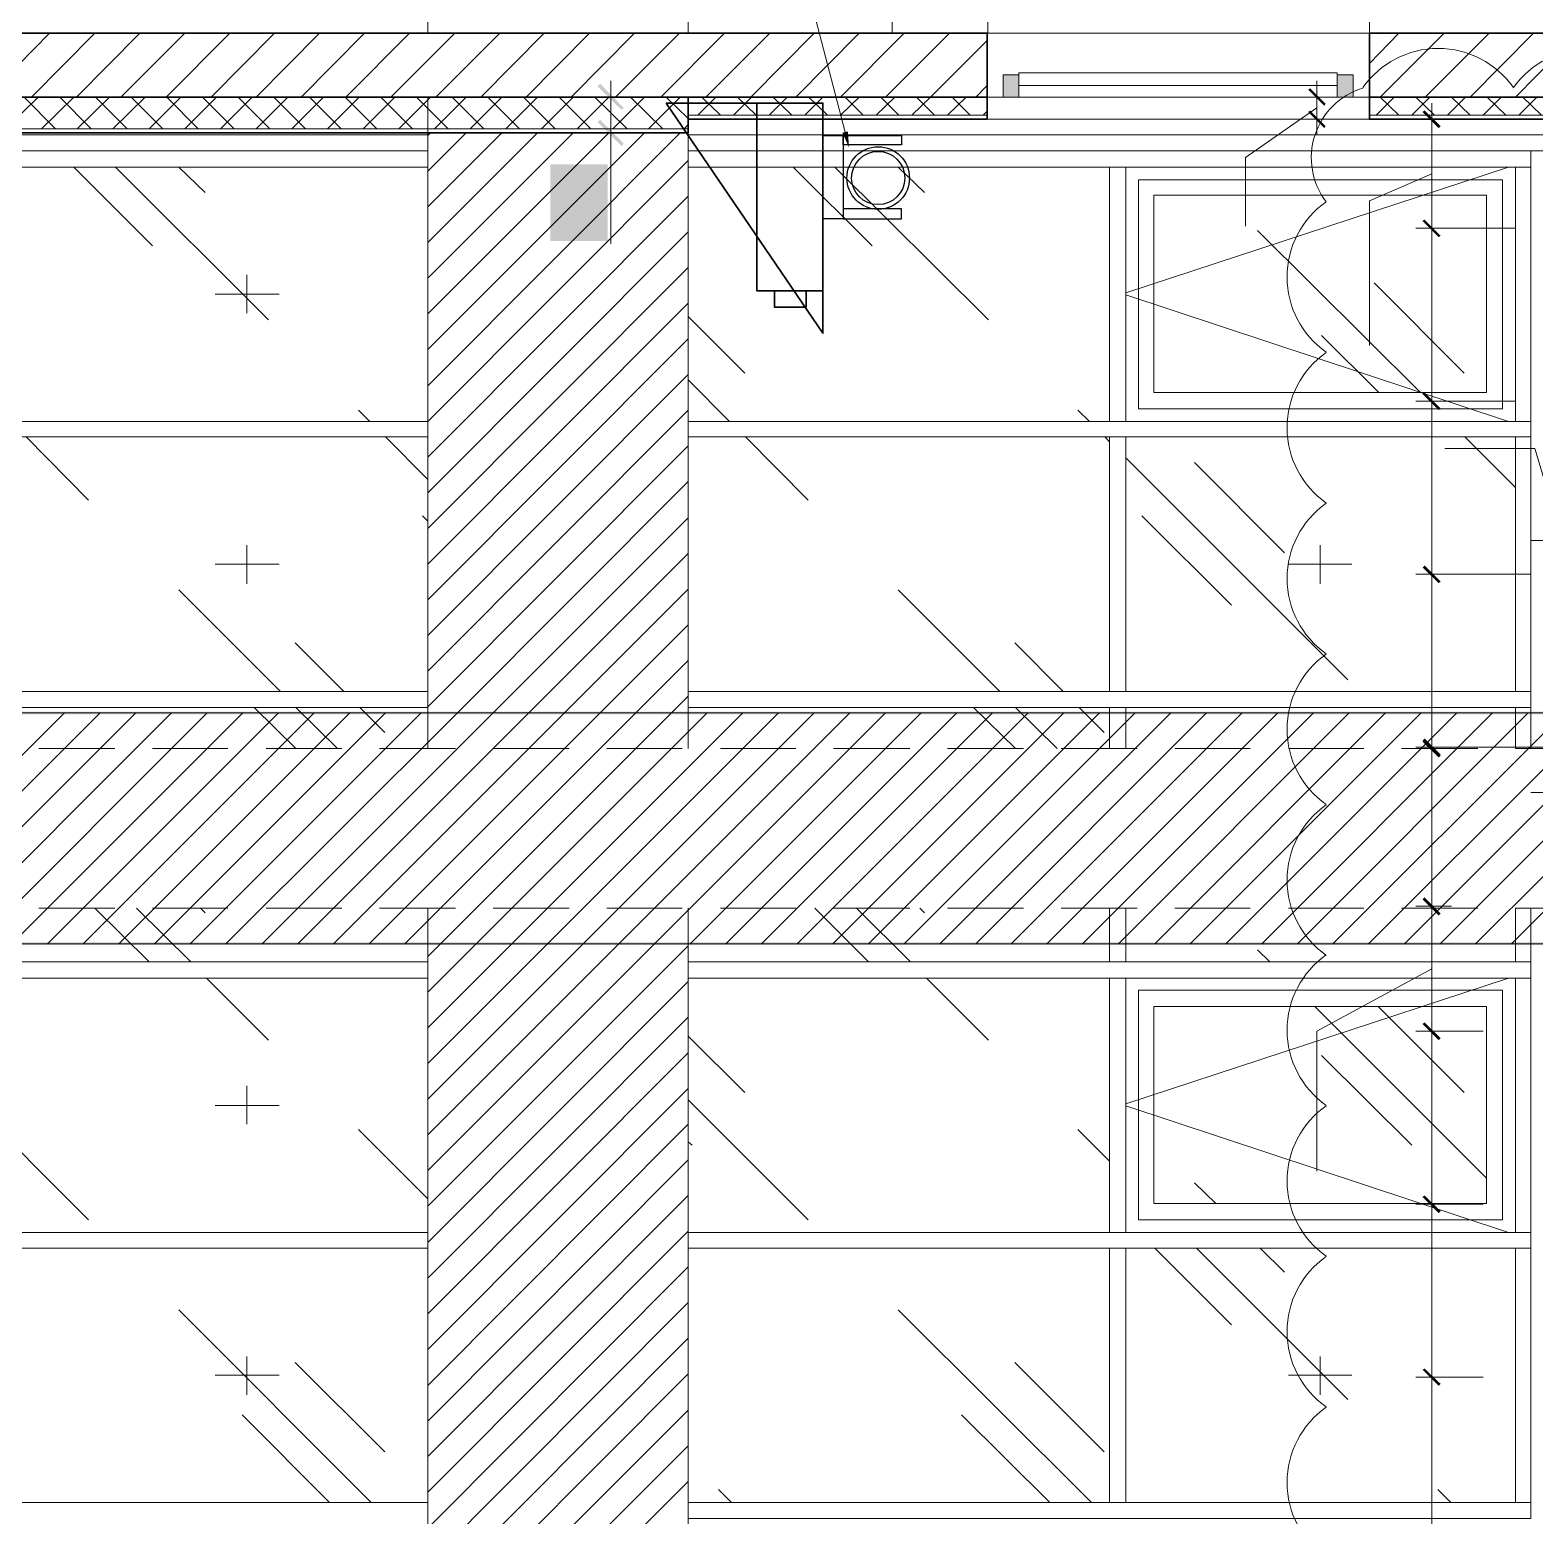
# Model space of a CAD drawing. Header units: millimetres. Extents: x -356862 to 418287, y 0 to 839748.
# Drawn here: x 32.239 to 35.966, y 11.645 to 15.324 of the extents above; entities that cross this region are included whole.
import ezdxf

# ---------------------------------------------------------------- set-up
doc = ezdxf.new("R2010")
doc.units = ezdxf.units.MM
doc.layers.add('PDF _Геометрия', color=7, linetype='Continuous', true_color=0xbababa)
doc.layers.add('PDF _Сплошная заливка', color=7, linetype='Continuous', true_color=0xf50000)

msp = doc.modelspace()

# ---------------------------------------------------------------- linework, layer by layer
at = {"layer": 'PDF _Геометрия', "color": 251, "lineweight": 20, "true_color": 0x545454}
msp.add_lwpolyline([(34.2577, 15.0718), (34.1261, 15.5785), (34.1261, 15.6968), (34.1261, 17.3984)], dxfattribs=at)
at = {"layer": 'PDF _Геометрия', "color": 7, "lineweight": 5}
for points in [[(33.2244, 17.3251), (33.2244, 15.3168)], [(33.8694, 15.3168), (33.8694, 17.3251)], [(33.2244, 15.1585), (33.2244, 13.5452)], [(33.8694, 13.5452), (33.8694, 15.1585)], [(33.8694, 15.0652), (35.996, 15.0652), (35.996, 15.1585)], [(34.6494, 15.1585), (34.6094, 15.1585)], [(35.556, 15.1585), (35.516, 15.1585)], [(30.5629, 15.0652), (33.2244, 15.0652)], [(33.2244, 13.1503), (33.2244, 9.8437)], [(33.8694, 9.8437), (33.8694, 13.1503)]]:
    msp.add_lwpolyline(points, dxfattribs=at)
at = {"layer": 'PDF _Геометрия', "color": 7, "lineweight": 9}
for points in [[(34.3744, 15.3168), (34.6111, 15.3168), (34.6111, 15.5135), (34.3744, 15.5135)], [(34.6111, 15.3552), (34.6111, 15.3168), (35.556, 15.3168), (35.556, 15.3552)]]:
    msp.add_lwpolyline(points, close=True, dxfattribs=at)
at = {"layer": 'PDF _Геометрия', "color": 8, "lineweight": 30, "true_color": 0x767676}
for points in [[(30.1062, 15.1585), (34.6094, 15.1585), (34.6094, 15.3168), (30.1062, 15.3168)], [(36.531, 15.3168), (35.556, 15.3168), (35.556, 15.1585), (36.6576, 15.1585)]]:
    msp.add_lwpolyline(points, dxfattribs=at)
at = {"layer": 'PDF _Геометрия', "lineweight": 5}
for points in [[(32.2878, 15.3168), (32.1312, 15.1585)], [(32.3995, 15.3168), (32.2428, 15.1585)], [(32.5111, 15.3168), (32.3545, 15.1585)], [(32.6228, 15.3168), (32.4645, 15.1585)], [(32.7345, 15.3168), (32.5761, 15.1585)], [(32.8445, 15.3168), (32.6878, 15.1585)], [(32.9561, 15.3168), (32.7995, 15.1585)], [(33.0678, 15.3168), (32.9111, 15.1585)], [(33.1794, 15.3168), (33.0211, 15.1585)], [(33.2911, 15.3168), (33.1328, 15.1585)], [(33.4028, 15.3168), (33.2444, 15.1585)], [(33.5128, 15.3168), (33.3561, 15.1585)], [(33.6244, 15.3168), (33.4678, 15.1585)], [(33.7361, 15.3168), (33.5794, 15.1585)], [(33.8477, 15.3168), (33.6894, 15.1585)], [(33.9594, 15.3168), (33.8011, 15.1585)], [(34.0711, 15.3168), (33.9127, 15.1585)], [(34.1811, 15.3168), (34.0244, 15.1585)], [(34.2927, 15.3168), (34.1361, 15.1585)], [(34.4044, 15.3168), (34.2461, 15.1585)], [(34.5161, 15.3168), (34.3577, 15.1585)], [(35.6293, 15.3168), (35.556, 15.2418)], [(35.741, 15.3168), (35.5827, 15.1585)], [(35.8527, 15.3168), (35.6943, 15.1585)], [(35.9627, 15.3168), (35.806, 15.1585)], [(36.0743, 15.3168), (35.9177, 15.1585)], [(34.6094, 15.2985), (34.4694, 15.1585)], [(34.6094, 15.1868), (34.5811, 15.1585)]]:
    msp.add_lwpolyline(points, dxfattribs=at)
at = {"layer": 'PDF _Геометрия', "color": 7, "lineweight": 20}
for points in [[(34.6877, 15.2135), (34.6494, 15.2135), (34.6494, 15.1585), (34.6877, 15.1585)], [(35.516, 15.2135), (35.476, 15.2135), (35.476, 15.1585), (35.516, 15.1585)]]:
    msp.add_lwpolyline(points, close=True, dxfattribs=at)
at = {"layer": 'PDF _Геометрия', "color": 7, "lineweight": 5}
msp.add_lwpolyline([(35.476, 15.2185), (34.6877, 15.2185), (34.6877, 15.1868), (35.476, 15.1868)], close=True, dxfattribs=at)
at = {"layer": 'PDF _Геометрия', "color": 7, "lineweight": 18}
for points in [[(33.6778, 15.0302), (33.6778, 15.1985)], [(35.426, 15.1985), (35.426, 15.0652)], [(35.476, 15.1585), (33.6378, 15.1585)], [(35.426, 15.1318), (35.2494, 15.0085), (35.2494, 14.8385)], [(35.516, 15.1585), (35.3877, 15.1585)], [(35.711, 14.7935), (35.711, 15.1435)], [(35.516, 15.1035), (35.3877, 15.1035)], [(35.7593, 15.1035), (35.671, 15.1035)], [(33.7911, 15.0702), (33.6378, 15.0702)], [(33.6778, 14.7952), (33.6778, 15.0702)], [(35.711, 14.9685), (35.556, 14.9019), (35.556, 14.5435)], [(35.711, 14.3652), (35.711, 14.8735)], [(35.9177, 14.8335), (35.671, 14.8335), (35.7593, 14.8335)], [(35.711, 13.9369), (35.711, 14.4452)], [(36.5076, 14.0602), (36.0343, 14.0602), (35.966, 14.2885), (35.7427, 14.2885)], [(35.956, 14.0602), (36.1143, 14.0602)], [(35.711, 13.5086), (35.711, 14.0169)], [(35.711, 13.1153), (35.711, 13.5836)], [(36.3893, 13.5486), (35.671, 13.5486)], [(35.7593, 13.5452), (35.671, 13.5452)], [(35.956, 13.4369), (36.9793, 13.4369)], [(35.711, 12.8069), (35.711, 13.1936)], [(35.711, 13.0003), (35.426, 12.8453), (35.426, 12.4986)], [(35.711, 12.3786), (35.711, 12.8853)], [(35.8377, 12.8453), (35.671, 12.8453), (35.7593, 12.8453)], [(35.711, 11.9503), (35.711, 12.457)], [(35.711, 11.522), (35.711, 12.0286)]]:
    msp.add_lwpolyline(points, dxfattribs=at)
at = {"layer": 'PDF _Геометрия', "color": 161, "lineweight": 9, "true_color": 0x7f9fff}
for points in [[(33.8694, 15.1585), (33.8694, 15.0802), (30.1062, 15.0802), (30.1062, 15.1585)], [(33.2244, 13.6336), (33.2244, 15.0702), (33.8694, 15.0702), (33.8694, 13.6336)], [(30.4279, 13.0619), (30.4279, 13.1503), (30.8612, 13.1503), (30.8612, 13.5452), (30.4279, 13.5452), (30.4279, 13.6336), (35.996, 13.6336), (35.996, 13.0619)], [(33.2244, 9.9321), (33.2244, 13.0619), (33.8694, 13.0619), (33.8694, 9.9321)]]:
    msp.add_lwpolyline(points, close=True, dxfattribs=at)
at = {"layer": 'PDF _Геометрия', "color": 161, "lineweight": 30, "true_color": 0x7f9fff}
msp.add_lwpolyline([(33.8694, 15.1202), (33.8694, 15.0702), (30.1062, 15.0702), (30.1062, 15.1585)], dxfattribs=at)
at = {"layer": 'PDF _Геометрия', "color": 161, "lineweight": 9, "true_color": 0x7f9fff}
for points in [[(32.2595, 15.1585), (32.1795, 15.0802)], [(32.2245, 15.1585), (32.3028, 15.0802)], [(32.3478, 15.1585), (32.2678, 15.0802)], [(32.3128, 15.1585), (32.3911, 15.0802)], [(32.4361, 15.1585), (32.3561, 15.0802)], [(32.4011, 15.1585), (32.4795, 15.0802)], [(32.5245, 15.1585), (32.4445, 15.0802)], [(32.4895, 15.1585), (32.5678, 15.0802)], [(32.6128, 15.1585), (32.5345, 15.0802)], [(32.5778, 15.1585), (32.6561, 15.0802)], [(32.7011, 15.1585), (32.6228, 15.0802)], [(32.6661, 15.1585), (32.7445, 15.0802)], [(32.7895, 15.1585), (32.7111, 15.0802)], [(32.7545, 15.1585), (32.8328, 15.0802)], [(32.8778, 15.1585), (32.7995, 15.0802)], [(32.8428, 15.1585), (32.9211, 15.0802)], [(32.9661, 15.1585), (32.8878, 15.0802)], [(32.9311, 15.1585), (33.0095, 15.0802)], [(33.0544, 15.1585), (32.9761, 15.0802)], [(33.0194, 15.1585), (33.0978, 15.0802)], [(33.1428, 15.1585), (33.0644, 15.0802)], [(33.1078, 15.1585), (33.1861, 15.0802)], [(33.2311, 15.1585), (33.1528, 15.0802)], [(33.1961, 15.1585), (33.2744, 15.0802)], [(33.3194, 15.1585), (33.2411, 15.0802)], [(33.2844, 15.1585), (33.3628, 15.0802)], [(33.4078, 15.1585), (33.3294, 15.0802)], [(33.3728, 15.1585), (33.4511, 15.0802)], [(33.4961, 15.1585), (33.4178, 15.0802)], [(33.4611, 15.1585), (33.5394, 15.0802)], [(33.5844, 15.1585), (33.5061, 15.0802)], [(33.5494, 15.1585), (33.6278, 15.0802)], [(33.6728, 15.1585), (33.5944, 15.0802)], [(33.6378, 15.1585), (33.7178, 15.0802)], [(33.7611, 15.1585), (33.6828, 15.0802)], [(33.7261, 15.1585), (33.8061, 15.0802)], [(33.8494, 15.1585), (33.7711, 15.0802)], [(33.8144, 15.1585), (33.8694, 15.1052)], [(33.8494, 15.0702), (33.2244, 14.4435)], [(33.7611, 15.0702), (33.2244, 14.5335)], [(33.6728, 15.0702), (33.2244, 14.6219)], [(33.5844, 15.0702), (33.2244, 14.7102)], [(33.4961, 15.0702), (33.2244, 14.7985)], [(33.4078, 15.0702), (33.2244, 14.8869)], [(33.3194, 15.0702), (33.2244, 14.9752)], [(33.2311, 15.0702), (33.2244, 15.0635)], [(33.8694, 15.0902), (33.8594, 15.0802)], [(33.8694, 15.0018), (33.2244, 14.3552)], [(33.8694, 14.9135), (33.2244, 14.2669)], [(33.8694, 14.8252), (33.2244, 14.1785)], [(33.8694, 14.7369), (33.2244, 14.0902)], [(33.8694, 14.6485), (33.2244, 14.0019)], [(33.8694, 14.5602), (33.2244, 13.9136)], [(33.8694, 14.4719), (33.2244, 13.8252)], [(33.8694, 14.3835), (33.2244, 13.7369)], [(33.8694, 14.2952), (33.2244, 13.6486)], [(33.8694, 14.2069), (33.2978, 13.6336), (32.7245, 13.0619)], [(33.8694, 14.1169), (33.3861, 13.6336), (32.8145, 13.0619)], [(33.8694, 14.0286), (33.4744, 13.6336), (32.9028, 13.0619)], [(33.8694, 13.9402), (33.5628, 13.6336), (32.9911, 13.0619)], [(33.8694, 13.8519), (33.6511, 13.6336), (33.0794, 13.0619)], [(33.8694, 13.7636), (33.7394, 13.6336), (33.1678, 13.0619)], [(33.8694, 13.6752), (33.8278, 13.6336), (33.2561, 13.0619), (33.2244, 13.0303)], [(32.3245, 13.6336), (31.7528, 13.0619)], [(32.4128, 13.6336), (31.8412, 13.0619)], [(32.5011, 13.6336), (31.9295, 13.0619)], [(32.5895, 13.6336), (32.0178, 13.0619)], [(32.6778, 13.6336), (32.1062, 13.0619)], [(32.7661, 13.6336), (32.1945, 13.0619)], [(32.8545, 13.6336), (32.2828, 13.0619)], [(32.9428, 13.6336), (32.3711, 13.0619)], [(33.0311, 13.6336), (32.4595, 13.0619)], [(33.1194, 13.6336), (32.5478, 13.0619)], [(33.2078, 13.6336), (32.6361, 13.0619)], [(34.3577, 13.6336), (33.7861, 13.0619), (33.2244, 12.5003)], [(34.2694, 13.6336), (33.6978, 13.0619), (33.2244, 12.5886)], [(34.1811, 13.6336), (33.6094, 13.0619), (33.2244, 12.6769)], [(34.0927, 13.6336), (33.5211, 13.0619), (33.2244, 12.7653)], [(34.0044, 13.6336), (33.4328, 13.0619), (33.2244, 12.8536)], [(33.9161, 13.6336), (33.3444, 13.0619), (33.2244, 12.9419)], [(34.4461, 13.6336), (33.8744, 13.0619)], [(34.5344, 13.6336), (33.9627, 13.0619)], [(34.6227, 13.6336), (34.0511, 13.0619)], [(34.711, 13.6336), (34.1394, 13.0619)], [(34.7994, 13.6336), (34.2277, 13.0619)], [(34.8877, 13.6336), (34.3161, 13.0619)], [(34.976, 13.6336), (34.4044, 13.0619)], [(35.0644, 13.6336), (34.4927, 13.0619)], [(35.1527, 13.6336), (34.5811, 13.0619)], [(35.241, 13.6336), (34.6694, 13.0619)], [(35.3294, 13.6336), (34.7577, 13.0619)], [(35.4177, 13.6336), (34.846, 13.0619)], [(35.506, 13.6336), (34.9344, 13.0619)], [(35.596, 13.6336), (35.0244, 13.0619)], [(35.6843, 13.6336), (35.1127, 13.0619)], [(35.7727, 13.6336), (35.201, 13.0619)], [(35.861, 13.6336), (35.2894, 13.0619)], [(35.9493, 13.6336), (35.3777, 13.0619)], [(35.996, 13.5919), (35.466, 13.0619)], [(35.996, 13.5036), (35.5543, 13.0619)], [(35.996, 13.4152), (35.6427, 13.0619)], [(35.996, 13.3269), (35.731, 13.0619)], [(35.996, 13.2386), (35.8193, 13.0619)], [(35.996, 13.1503), (35.9077, 13.0619)], [(33.8694, 13.0569), (33.2244, 12.412)], [(33.8694, 12.9686), (33.2244, 12.322)], [(33.8694, 12.8803), (33.2244, 12.2336)], [(33.8694, 12.7919), (33.2244, 12.1453)], [(33.8694, 12.7036), (33.2244, 12.057)], [(33.8694, 12.6153), (33.2244, 11.9686)], [(33.8694, 12.527), (33.2244, 11.8803)], [(33.8694, 12.4386), (33.2244, 11.792)], [(33.8694, 12.3503), (33.2244, 11.7037)], [(33.8694, 12.262), (33.2244, 11.6153)], [(33.8694, 12.1736), (33.2244, 11.527)], [(33.8694, 12.0853), (33.2244, 11.4387)], [(33.8694, 11.997), (33.2244, 11.3503)], [(33.8694, 11.907), (33.2244, 11.262)], [(33.8694, 11.8186), (33.2244, 11.1737)], [(33.8694, 11.7303), (33.2244, 11.0853)]]:
    msp.add_lwpolyline(points, dxfattribs=at)
at = {"layer": 'PDF _Геометрия', "color": 252, "lineweight": 30, "true_color": 0x989898}
for points in [[(33.8144, 15.1435), (34.2027, 15.1435), (34.2027, 14.5735)], [(34.0394, 15.1435), (34.0394, 14.6785), (34.2027, 14.6785), (34.2027, 15.1435)], [(34.0827, 14.6785), (34.0827, 14.6385), (34.1611, 14.6385), (34.1611, 14.6785)]]:
    msp.add_lwpolyline(points, close=True, dxfattribs=at)
at = {"layer": 'PDF _Геометрия', "color": 84, "lineweight": 20, "true_color": 0x269900}
for points in [[(33.8694, 15.1585), (33.8694, 15.1135), (34.6094, 15.1135), (34.6094, 15.1585)], [(34.6094, 15.1585), (34.6094, 15.1035), (35.556, 15.1035), (35.556, 15.1585)], [(36.6576, 15.1585), (36.6576, 15.1135), (35.556, 15.1135), (35.556, 15.1585)]]:
    msp.add_lwpolyline(points, close=True, dxfattribs=at)
at = {"layer": 'PDF _Геометрия', "color": 84, "lineweight": 30, "true_color": 0x269900}
for points in [[(33.8694, 15.1585), (33.8694, 15.1035), (34.6094, 15.1035), (34.6094, 15.1585)], [(36.6576, 15.1585), (36.6576, 15.1035), (35.556, 15.1035), (35.556, 15.1585)]]:
    msp.add_lwpolyline(points, dxfattribs=at)
at = {"layer": 'PDF _Геометрия', "color": 92, "lineweight": 5, "true_color": 0x00b800}
for points in [[(33.9377, 15.1585), (33.8927, 15.1135)], [(33.9494, 15.1135), (33.9027, 15.1585)], [(34.0261, 15.1585), (33.9811, 15.1135)], [(34.0377, 15.1135), (33.9911, 15.1585)], [(34.1144, 15.1585), (34.0694, 15.1135)], [(34.1261, 15.1135), (34.0794, 15.1585)], [(34.2027, 15.1585), (34.1577, 15.1135)], [(34.2144, 15.1135), (34.1677, 15.1585)], [(34.2927, 15.1585), (34.2461, 15.1135)], [(34.3027, 15.1135), (34.2577, 15.1585)], [(34.3811, 15.1585), (34.3344, 15.1135)], [(34.3911, 15.1135), (34.3461, 15.1585)], [(34.4694, 15.1585), (34.4227, 15.1135)], [(34.4794, 15.1135), (34.4344, 15.1585)], [(34.5577, 15.1585), (34.5111, 15.1135)], [(34.5677, 15.1135), (34.5227, 15.1585)], [(35.6177, 15.1585), (35.5727, 15.1135)], [(35.6293, 15.1135), (35.5827, 15.1585)], [(35.706, 15.1585), (35.661, 15.1135)], [(35.7177, 15.1135), (35.671, 15.1585)], [(35.7943, 15.1585), (35.7493, 15.1135)], [(35.806, 15.1135), (35.7593, 15.1585)], [(35.8827, 15.1585), (35.8377, 15.1135)], [(35.8943, 15.1135), (35.8477, 15.1585)], [(35.971, 15.1585), (35.926, 15.1135)], [(35.9827, 15.1135), (35.936, 15.1585)], [(34.6094, 15.1235), (34.5994, 15.1135)]]:
    msp.add_lwpolyline(points, dxfattribs=at)
at = {"layer": 'PDF _Геометрия', "color": 252, "lineweight": 5, "true_color": 0x989898}
for points in [[(34.6877, 15.1585), (35.476, 15.1585)], [(33.2244, 14.9852), (30.6012, 14.9852), (30.6012, 15.0252), (33.2244, 15.0252), (30.6212, 15.0252), (30.5629, 15.0252)], [(33.8694, 14.9852), (34.9327, 14.9852), (35.956, 14.9852), (35.956, 15.0252), (34.9327, 15.0252), (33.8694, 15.0252), (34.9327, 15.0252)], [(35.996, 15.0252), (35.936, 15.0252)], [(35.886, 14.3869), (34.9844, 14.3869), (34.9844, 14.9535)], [(30.6212, 14.3552), (33.2244, 14.3552)], [(33.8694, 14.3552), (34.9327, 14.3552), (35.956, 14.3552), (35.956, 14.3169), (34.9327, 14.3169), (33.8694, 14.3169)], [(30.6212, 14.3169), (33.2244, 14.3169)], [(30.6212, 13.6869), (33.2244, 13.6869)], [(33.8694, 13.6869), (34.9327, 13.6869), (35.956, 13.6869), (35.956, 13.6469), (34.9327, 13.6469), (33.8694, 13.6469)], [(30.6212, 13.6469), (33.2244, 13.6469)], [(34.9127, 13.5452), (34.9127, 13.6469), (34.9527, 13.6469), (34.9527, 13.5452)], [(35.9177, 13.5452), (35.9177, 13.6469), (35.956, 13.6469), (35.956, 13.5452)], [(34.9527, 13.1503), (34.9527, 13.0169), (34.9127, 13.0169), (34.9127, 13.1503)], [(35.956, 13.1503), (35.956, 13.0169), (35.9177, 13.0169), (35.9177, 13.1503)], [(30.6212, 13.0169), (33.2244, 13.0169)], [(33.8694, 13.0169), (34.9327, 13.0169), (35.956, 13.0169), (35.956, 12.9769), (34.9327, 12.9769), (33.8694, 12.9769)], [(30.6212, 12.9769), (33.2244, 12.9769)], [(30.6212, 12.347), (33.2244, 12.347)], [(33.8694, 12.347), (34.9327, 12.347), (35.956, 12.347), (35.956, 12.3086), (34.9327, 12.3086), (33.8694, 12.3086)], [(30.6212, 12.3086), (33.2244, 12.3086)], [(30.6212, 11.6787), (33.2244, 11.6787)], [(33.8694, 11.6787), (34.9327, 11.6787), (35.956, 11.6787), (35.956, 11.6387), (34.9327, 11.6387), (33.8694, 11.6387)]]:
    msp.add_lwpolyline(points, dxfattribs=at)
at = {"layer": 'PDF _Геометрия', "color": 252, "lineweight": 25, "true_color": 0x989898}
for points in [[(34.2527, 15.0635), (34.3977, 15.0635), (34.3977, 15.0402), (34.2527, 15.0402), (34.2527, 15.0635), (34.2527, 14.8569), (34.2027, 14.8569), (34.2027, 15.0635)], [(34.2527, 14.8819), (34.2527, 14.8569), (34.3977, 14.8569), (34.3977, 14.8819)]]:
    msp.add_lwpolyline(points, close=True, dxfattribs=at)
at = {"layer": 'PDF _Геометрия', "color": 254, "lineweight": 5, "true_color": 0xdcdcdc}
for points in [[(32.5428, 14.7902), (32.3478, 14.9852)], [(32.8295, 14.6069), (32.4511, 14.9852)], [(32.6728, 14.9219), (32.6078, 14.9852)], [(34.3244, 14.7902), (34.1294, 14.9852)], [(34.6127, 14.6069), (34.2327, 14.9852)], [(34.4544, 14.9219), (34.3894, 14.9852)], [(35.901, 14.9852), (34.9527, 14.6735)], [(34.9844, 14.9535), (35.886, 14.9535), (35.886, 14.3869)], [(35.6827, 14.4269), (35.2794, 14.8285)], [(32.7761, 14.7185), (32.7761, 14.6235)], [(35.791, 14.4752), (35.5677, 14.6985)], [(32.6978, 14.6702), (32.8561, 14.6702)], [(34.9527, 14.6685), (35.901, 14.3552)], [(34.0094, 14.4752), (33.8694, 14.6152)], [(35.5793, 14.4269), (35.4377, 14.5685)], [(33.9711, 14.3552), (33.8694, 14.4585)], [(33.0811, 14.3552), (33.0528, 14.3835)], [(34.8627, 14.3552), (34.8344, 14.3835)], [(32.3845, 14.1602), (32.2295, 14.3169)], [(33.2244, 14.2119), (33.1194, 14.3169)], [(34.1661, 14.1602), (34.0111, 14.3169)], [(34.9127, 14.3052), (34.901, 14.3169)], [(35.9177, 14.1919), (35.7927, 14.3169)], [(35.5027, 13.7152), (34.9527, 14.2652)], [(35.346, 14.0302), (35.1227, 14.2535)], [(33.2244, 14.1086), (33.2111, 14.1219)], [(35.2144, 13.9002), (34.9927, 14.1219)], [(32.7761, 14.0486), (32.7761, 13.9536)], [(35.4344, 14.0486), (35.4344, 13.9536)], [(32.6978, 14.0019), (32.8561, 14.0019)], [(35.356, 14.0019), (35.5127, 14.0019)], [(32.8595, 13.6869), (32.6078, 13.9386)], [(34.6411, 13.6869), (34.3894, 13.9386)], [(33.0161, 13.6869), (32.8961, 13.8069)], [(34.7977, 13.6869), (34.6777, 13.8069)], [(32.8978, 13.5452), (32.7945, 13.6469)], [(33.0011, 13.5452), (32.8978, 13.6469)], [(33.1178, 13.5852), (33.0561, 13.6469)], [(34.6794, 13.5452), (34.5761, 13.6469)], [(34.7827, 13.5452), (34.6794, 13.6469)], [(34.8994, 13.5852), (34.8377, 13.6469)], [(32.5345, 13.0169), (32.3995, 13.1503)], [(32.6378, 13.0169), (32.5028, 13.1503)], [(32.6728, 13.1386), (32.6611, 13.1503)], [(34.3161, 13.0169), (34.1827, 13.1503)], [(34.4194, 13.0169), (34.2861, 13.1503)], [(34.4544, 13.1386), (34.4427, 13.1503)], [(35.3094, 13.0169), (35.2794, 13.0469)], [(32.3845, 12.3786), (31.7862, 12.9769)], [(32.8295, 12.8236), (32.6761, 12.9769)], [(34.6127, 12.8236), (34.4594, 12.9769)], [(35.901, 12.9769), (34.9527, 12.6653)], [(35.846, 12.482), (35.421, 12.9069)], [(35.791, 12.6936), (35.5777, 12.9069)], [(34.0094, 12.6936), (33.8694, 12.8336)], [(35.661, 12.5636), (35.4377, 12.7853)], [(32.7761, 12.7103), (32.7761, 12.6153)], [(34.1661, 12.3786), (33.8694, 12.6753)], [(32.6978, 12.6619), (32.8561, 12.6619)], [(34.9527, 12.6603), (35.901, 12.347)], [(33.2244, 12.4303), (33.0528, 12.6019)], [(34.9127, 12.5236), (34.8344, 12.6019)], [(33.8794, 12.5636), (33.8694, 12.5719)], [(35.176, 12.4186), (35.1227, 12.4703)], [(35.2144, 12.1186), (35.0244, 12.3086)], [(35.5027, 11.9336), (35.1277, 12.3086)], [(35.346, 12.2486), (35.286, 12.3086)], [(33.0844, 11.6787), (32.6078, 12.1553)], [(34.8677, 11.6787), (34.3894, 12.1553)], [(32.7761, 12.0403), (32.7761, 11.9453)], [(35.4344, 12.0403), (35.4344, 11.9453)], [(33.1178, 11.8036), (32.8961, 12.0253)], [(34.8994, 11.8036), (34.6777, 12.0253)], [(32.6978, 11.9936), (32.8561, 11.9936)], [(35.356, 11.9936), (35.5127, 11.9936)], [(32.9811, 11.6787), (32.7645, 11.8953)], [(34.7644, 11.6787), (34.5461, 11.8953)], [(33.9761, 11.6787), (33.9444, 11.7103)], [(35.7577, 11.6787), (35.726, 11.7103)]]:
    msp.add_lwpolyline(points, dxfattribs=at)
at = {"layer": 'PDF _Геометрия', "color": 252, "lineweight": 5, "true_color": 0x989898}
for points in [[(34.9527, 14.3552), (34.9127, 14.3552), (34.9127, 14.9852), (34.9527, 14.9852)], [(35.956, 14.3552), (35.9177, 14.3552), (35.9177, 14.9852), (35.956, 14.9852)], [(35.0227, 14.9152), (35.846, 14.9152), (35.846, 14.4269), (35.0227, 14.4269)], [(34.9527, 13.6869), (34.9127, 13.6869), (34.9127, 14.3169), (34.9527, 14.3169)], [(35.956, 13.6869), (35.9177, 13.6869), (35.9177, 14.3169), (35.956, 14.3169)], [(34.9527, 12.347), (34.9127, 12.347), (34.9127, 12.9769), (34.9527, 12.9769)], [(35.956, 12.347), (35.9177, 12.347), (35.9177, 12.9769), (35.956, 12.9769)], [(34.9844, 12.3786), (34.9844, 12.9469), (35.886, 12.9469), (35.886, 12.3786)], [(35.0227, 12.9069), (35.846, 12.9069), (35.846, 12.4186), (35.0227, 12.4186)], [(34.9527, 11.6787), (34.9127, 11.6787), (34.9127, 12.3086), (34.9527, 12.3086)], [(35.956, 11.6787), (35.9177, 11.6787), (35.9177, 12.3086), (35.956, 12.3086)]]:
    msp.add_lwpolyline(points, close=True, dxfattribs=at)
at = {"layer": 'PDF _Геометрия', "color": 7, "lineweight": 18}
for points in [[(35.671, 14.4052), (35.9177, 14.4052)], [(35.671, 13.9769), (35.956, 13.9769)], [(35.671, 13.1553), (35.7593, 13.1553)], [(35.671, 12.417), (35.8377, 12.417)], [(35.671, 11.9886), (35.8377, 11.9886)]]:
    msp.add_lwpolyline(points, close=True, dxfattribs=at)
at = {"layer": 'PDF _Геометрия', "color": 7, "lineweight": 9}
for points in [[(32.2611, 13.5452), (32.4495, 13.5452)], [(32.5428, 13.5452), (32.7295, 13.5452)], [(32.8245, 13.5452), (33.0111, 13.5452)], [(33.1044, 13.5452), (33.2928, 13.5452)], [(33.3861, 13.5452), (33.5744, 13.5452)], [(33.6678, 13.5452), (33.8544, 13.5452)], [(33.9494, 13.5452), (34.1361, 13.5452)], [(34.2294, 13.5452), (34.4177, 13.5452)], [(34.5111, 13.5452), (34.6994, 13.5452)], [(34.7927, 13.5452), (34.981, 13.5452)], [(35.0744, 13.5452), (35.261, 13.5452)], [(35.356, 13.5452), (35.5427, 13.5452)], [(35.636, 13.5452), (35.8243, 13.5452)], [(35.9177, 13.5452), (36.106, 13.5452)], [(32.2611, 13.1503), (32.4495, 13.1503)], [(32.5428, 13.1503), (32.7295, 13.1503)], [(32.8245, 13.1503), (33.0111, 13.1503)], [(33.1044, 13.1503), (33.2928, 13.1503)], [(33.3861, 13.1503), (33.5744, 13.1503)], [(33.6678, 13.1503), (33.8544, 13.1503)], [(33.9494, 13.1503), (34.1361, 13.1503)], [(34.2294, 13.1503), (34.4177, 13.1503)], [(34.5111, 13.1503), (34.6994, 13.1503)], [(34.7927, 13.1503), (34.981, 13.1503)], [(35.0744, 13.1503), (35.261, 13.1503)], [(35.356, 13.1503), (35.5427, 13.1503)], [(35.636, 13.1503), (35.8243, 13.1503)], [(35.9177, 13.1503), (36.106, 13.1503)]]:
    msp.add_lwpolyline(points, dxfattribs=at)
at = {"layer": 'PDF _Геометрия', "color": 252, "lineweight": 25, "true_color": 0x989898}
for radius in [0.0775, 0.0658]:
    msp.add_circle((34.3397, 14.9581), radius, dxfattribs=at)
at = {"layer": 'PDF _Геометрия', "color": 1, "lineweight": 20}
for centre, radius, start, end in [((35.7264, 15.0514), 0.2275, 34.9914, 144.9921), ((36.0997, 15.0514), 0.2275, 34.9914, 144.9921), ((35.5931, 15.0081), 0.1808, 107.0838, 217.0843), ((35.5797, 14.7131), 0.2275, 125.0024, 234.9976), ((35.5797, 14.3397), 0.2275, 125.0024, 234.9976), ((35.5797, 13.9664), 0.2275, 125.0024, 234.9976), ((35.5797, 13.5931), 0.2275, 125.0024, 234.9976), ((35.5797, 13.2197), 0.2275, 125.0024, 234.9976), ((35.5797, 12.8481), 0.2275, 125.0024, 234.9976), ((35.5797, 12.4747), 0.2275, 125.0024, 234.9976), ((35.5797, 12.1014), 0.2275, 125.0024, 234.9976), ((35.5797, 11.7281), 0.2275, 125.0024, 234.9976)]:
    msp.add_arc(centre, radius, start, end, dxfattribs=at)
at = {"layer": 'PDF _Сплошная заливка', "color": 252, "true_color": 0x989898, "transparency": 33554559}
for points in [[(34.6494, 15.2135), (34.6494, 15.1585), (34.6877, 15.2135)], [(34.6494, 15.1585), (34.6877, 15.2135), (34.6877, 15.1585)], [(35.476, 15.2135), (35.476, 15.1585), (35.516, 15.2135)], [(35.476, 15.1585), (35.516, 15.2135), (35.516, 15.1585)]]:
    msp.add_solid(points, dxfattribs=at)
at = {"layer": 'PDF _Сплошная заливка', "color": 7, "transparency": 33554559}
for points in [[(33.7094, 15.1318), (33.6444, 15.1852), (33.6511, 15.1918)], [(33.7044, 15.1268), (33.7094, 15.1318), (33.6444, 15.1852)], [(35.4477, 15.1418), (35.4044, 15.1768), (35.4094, 15.1802)], [(35.4444, 15.1368), (35.4477, 15.1418), (35.4044, 15.1768)], [(33.6511, 15.1018), (33.6444, 15.0968), (33.7094, 15.0435)], [(33.6444, 15.0968), (33.7094, 15.0435), (33.7044, 15.0368)], [(35.4094, 15.1252), (35.4044, 15.1218), (35.4477, 15.0868)], [(35.4044, 15.1218), (35.4477, 15.0868), (35.4444, 15.0818)], [(35.7327, 15.0868), (35.6877, 15.1218), (35.6927, 15.1252)], [(35.7277, 15.0818), (35.7327, 15.0868), (35.6877, 15.1218)], [(35.7327, 14.8152), (35.6877, 14.8519), (35.6927, 14.8552)], [(35.6927, 14.8552), (35.6877, 14.8519), (35.7327, 14.8152)], [(35.7277, 14.8119), (35.7327, 14.8152), (35.6877, 14.8519)], [(35.6877, 14.8519), (35.7327, 14.8152), (35.7277, 14.8119)], [(35.7327, 14.3869), (35.6877, 14.4235), (35.6927, 14.4269)], [(35.6927, 14.4269), (35.6877, 14.4235), (35.7327, 14.3869)], [(35.7277, 14.3835), (35.7327, 14.3869), (35.6877, 14.4235)], [(35.6877, 14.4235), (35.7327, 14.3869), (35.7277, 14.3835)], [(35.7327, 13.9586), (35.6877, 13.9936), (35.6927, 13.9986)], [(35.6927, 13.9986), (35.6877, 13.9936), (35.7327, 13.9586)], [(35.7277, 13.9552), (35.7327, 13.9586), (35.6877, 13.9936)], [(35.6877, 13.9936), (35.7327, 13.9586), (35.7277, 13.9552)], [(35.6927, 13.5702), (35.6877, 13.5652), (35.7327, 13.5302)], [(35.7327, 13.5269), (35.6877, 13.5619), (35.6927, 13.5669)], [(35.6877, 13.5652), (35.7327, 13.5302), (35.7277, 13.5269)], [(35.7277, 13.5236), (35.7327, 13.5269), (35.6877, 13.5619)], [(35.7327, 13.1369), (35.6877, 13.1719), (35.6927, 13.1769)], [(35.6927, 13.1769), (35.6877, 13.1719), (35.7327, 13.1369)], [(35.7277, 13.1319), (35.7327, 13.1369), (35.6877, 13.1719)], [(35.6877, 13.1719), (35.7327, 13.1369), (35.7277, 13.1319)], [(35.7327, 12.8286), (35.6877, 12.8636), (35.6927, 12.8669)], [(35.6927, 12.8669), (35.6877, 12.8636), (35.7327, 12.8286)], [(35.7277, 12.8236), (35.7327, 12.8286), (35.6877, 12.8636)], [(35.6877, 12.8636), (35.7327, 12.8286), (35.7277, 12.8236)], [(35.7327, 12.4003), (35.6877, 12.4353), (35.6927, 12.4386)], [(35.6927, 12.4386), (35.6877, 12.4353), (35.7327, 12.4003)], [(35.7277, 12.3953), (35.7327, 12.4003), (35.6877, 12.4353)], [(35.6877, 12.4353), (35.7327, 12.4003), (35.7277, 12.3953)], [(35.7327, 11.972), (35.6877, 12.007), (35.6927, 12.0103)], [(35.6927, 12.0103), (35.6877, 12.007), (35.7327, 11.972)], [(35.7277, 11.967), (35.7327, 11.972), (35.6877, 12.007)], [(35.6877, 12.007), (35.7327, 11.972), (35.7277, 11.967)]]:
    msp.add_solid(points, dxfattribs=at)
at = {"layer": 'PDF _Сплошная заливка', "color": 251, "true_color": 0x545454, "transparency": 33554559}
msp.add_solid([(34.2644, 15.0735), (34.2677, 15.0335), (34.2511, 15.0702)], dxfattribs=at)
at = {"layer": 'PDF _Сплошная заливка', "color": 7, "true_color": 0xffffff, "transparency": 33554559}
for points in [[(33.5278, 14.8019), (33.6694, 14.8019), (33.5278, 14.9919)], [(33.6694, 14.8019), (33.5278, 14.9919), (33.6694, 14.9919)]]:
    msp.add_solid(points, dxfattribs=at)
at = {"layer": 'PDF _Сплошная заливка', "color": 161, "true_color": 0x7f9fff, "transparency": 33554559}
for points in [[(35.996, 13.6302), (35.996, 13.6369), (30.4279, 13.6302)], [(35.996, 13.6369), (30.4279, 13.6302), (30.4279, 13.6369)], [(35.996, 13.0586), (35.996, 13.0653), (30.4279, 13.0586)], [(35.996, 13.0653), (30.4279, 13.0586), (30.4279, 13.0653)]]:
    msp.add_solid(points, dxfattribs=at)

doc.saveas('drawing.dxf')
